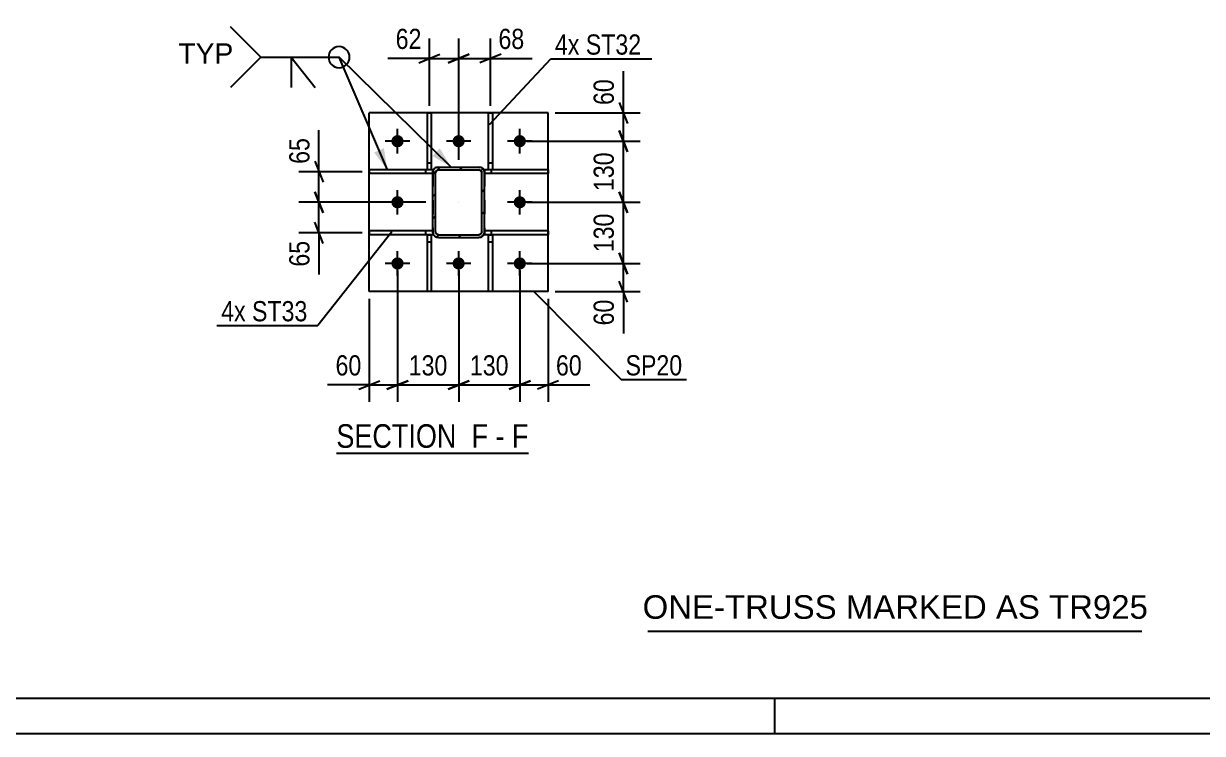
# Model space of a CAD drawing. Header units: millimetres. Extents: x -116 to 725, y -402 to 192.
# Drawn here: x 198.8 to 365.9, y -402.3 to -301.6 of the extents above; entities that cross this region are included whole.
import ezdxf

# ---------------------------------------------------------------- set-up
doc = ezdxf.new("R2010")
doc.units = ezdxf.units.MM
doc.linetypes.add('DXK_LINE_DOT2', pattern=[3.9198, 1.9599, -1.9599])
doc.linetypes.add('DXK_LINE_DOT3', pattern=[5.9187, 2.979, -0.9799, 0.9799, -0.9799])
doc.styles.add('Arial', font='ARIAL.TTF', dxfattribs={"height": 0.2})
doc.styles.add('Arial Narrow', font='ARIALN.TTF', dxfattribs={"height": 0.2})

# ---------------------------------------------------------------- blocks, each defined once
blk = doc.blocks.new('Unknown-203720616-1133')
at = {"color": 5, "linetype": 'Continuous'}
for p, q in [((-110.72, -397.25), (720.28, -397.25)), ((305.28, -402.25), (305.28, -397.25)), ((-115.72, -402.25), (725.28, -402.25))]:
    blk.add_line(p, q, dxfattribs=at)
blk = doc.blocks.new('Unknown-203720616-17 - 3394')
at = {"color": 6, "linetype": 'Continuous'}
blk.add_line((243.12, -362.51), (270.34, -362.51), dxfattribs=at)
at = {"color": 0, "linetype": 'Continuous'}
for points in [[(261.23, -361.76), (261.23, -358.26), (243.12, -358.26), (243.12, -361.76)], [(264.62, -361.76), (264.62, -358.26), (262.28, -358.26), (262.28, -361.76)], [(266.95, -361.76), (266.95, -358.26), (265.67, -358.26), (265.67, -361.76)], [(270.34, -361.76), (270.34, -358.26), (268, -358.26), (268, -361.76)]]:
    blk.add_wipeout(points, dxfattribs=at)
at = {"color": 7, "linetype": 'Continuous', "style": 'Arial Narrow'}
for s, p in [('SECTION ', (243.12, -361.76)), ('F', (262.28, -361.76)), ('F', (268, -361.76)), ('-', (265.67, -361.76))]:
    blk.add_text(s, height=3.34, dxfattribs=at).set_placement(p)
blk = doc.blocks.new('Part-203720616-3582 - 3394')
at = {"color": 2, "linetype": 'Continuous'}
for p, q in [((273.11, -331.03), (264.11, -331.03)), ((264.11, -331.16), (264.11, -331.56)), ((264.7, -331.56), (264.11, -331.56)), ((273.11, -331.56), (265.24, -331.56)), ((273.11, -331.03), (273.11, -331.56))]:
    blk.add_line(p, q, dxfattribs=at)
at = {"color": 7, "linetype": 'DXK_LINE_DOT2'}
for p, q in [((264.11, -331.03), (264.11, -331.16)), ((265.24, -331.56), (264.7, -331.56)), ((265.11, -331.56), (265.11, -331.03))]:
    blk.add_line(p, q, dxfattribs=at)
blk = doc.blocks.new('Part-203720616-3587 - 3394')
at = {"color": 2, "linetype": 'Continuous'}
for p, q in [((247.78, -339.63), (247.78, -314.3)), ((273.11, -314.3), (247.78, -314.3)), ((273.11, -339.63), (273.11, -314.3)), ((273.11, -339.63), (247.78, -339.63))]:
    blk.add_line(p, q, dxfattribs=at)
blk = doc.blocks.new('Part-203720616-3504 - 3394')
at = {"color": 2, "linetype": 'Continuous'}
for p, q in [((256.04, -339.63), (256.04, -331.56)), ((256.04, -331.56), (256.57, -331.56)), ((256.57, -331.56), (256.57, -339.63)), ((256.57, -339.63), (256.04, -339.63))]:
    blk.add_line(p, q, dxfattribs=at)
at = {"color": 7, "linetype": 'DXK_LINE_DOT2'}
blk.add_line((256.04, -332.56), (256.57, -332.56), dxfattribs=at)
blk = doc.blocks.new('Part-203720616-3472 - 3394')
at = {"color": 2, "linetype": 'Continuous'}
for p, q in [((256.78, -331.03), (247.78, -331.03)), ((247.78, -331.03), (247.78, -331.56)), ((256.04, -331.56), (247.78, -331.56)), ((256.78, -331.56), (256.57, -331.56)), ((256.78, -331.16), (256.78, -331.56))]:
    blk.add_line(p, q, dxfattribs=at)
at = {"color": 7, "linetype": 'DXK_LINE_DOT2'}
for p, q in [((255.78, -331.56), (255.78, -331.03)), ((256.57, -331.56), (256.04, -331.56)), ((256.78, -331.16), (256.78, -331.03))]:
    blk.add_line(p, q, dxfattribs=at)
blk = doc.blocks.new('Part-203720616-3477 - 3394')
at = {"color": 2, "linetype": 'Continuous'}
for p, q in [((256.78, -322.36), (247.78, -322.36)), ((247.78, -322.36), (247.78, -322.9)), ((256.78, -322.76), (256.78, -322.36)), ((256.78, -322.9), (247.78, -322.9))]:
    blk.add_line(p, q, dxfattribs=at)
at = {"color": 7, "linetype": 'DXK_LINE_DOT2'}
for p, q in [((255.78, -322.9), (255.78, -322.36)), ((256.78, -322.76), (256.78, -322.9))]:
    blk.add_line(p, q, dxfattribs=at)
blk = doc.blocks.new('Part-203720616-3482 - 3394')
at = {"color": 2, "linetype": 'Continuous'}
for p, q in [((264.7, -339.63), (264.7, -331.56)), ((264.7, -331.56), (265.24, -331.56)), ((265.24, -331.56), (265.24, -339.63)), ((265.24, -339.63), (264.7, -339.63))]:
    blk.add_line(p, q, dxfattribs=at)
at = {"color": 7, "linetype": 'DXK_LINE_DOT2'}
blk.add_line((264.7, -332.56), (265.24, -332.56), dxfattribs=at)
blk = doc.blocks.new('Part-203720616-3491 - 3394')
at = {"linetype": 'Continuous'}
h = blk.add_hatch(dxfattribs=at)
h.set_pattern_fill('', scale=0.7, style=0, pattern_type=0)
h.set_pattern_definition([(45, (263.8792, -322.1965), (-1.57154, 1.57154), [])])
h.paths.add_polyline_path([(264.05, -322.46), (263.88, -322.2), (263.62, -322.02), (263.31, -321.96), (257.58, -321.96), (257.27, -322.02), (257.01, -322.2), (256.84, -322.46), (256.78, -322.76), (256.78, -331.16), (256.84, -331.47), (257.01, -331.73), (257.27, -331.9), (257.58, -331.96), (263.31, -331.96), (263.62, -331.9), (263.88, -331.73), (264.05, -331.47), (264.11, -331.16), (264.11, -322.76)])
h.paths.add_polyline_path([(263.71, -331.16), (263.68, -331.32), (263.6, -331.45), (263.47, -331.53), (263.31, -331.56), (257.58, -331.56), (257.43, -331.53), (257.3, -331.45), (257.21, -331.32), (257.18, -331.16), (257.18, -322.76), (257.21, -322.61), (257.3, -322.48), (257.43, -322.39), (257.58, -322.36), (263.31, -322.36), (263.47, -322.39), (263.6, -322.48), (263.68, -322.61), (263.71, -322.76)])
at = {"color": 7, "linetype": 'DXK_LINE_DOT2'}
for p, q in [((257.27, -322.02), (257.58, -321.96)), ((257.43, -322.39), (257.3, -322.48)), ((257.58, -322.36), (257.43, -322.39)), ((257.58, -321.96), (263.31, -321.96)), ((257.58, -322.36), (263.31, -322.36)), ((263.31, -321.96), (263.62, -322.02)), ((263.47, -322.39), (263.31, -322.36)), ((263.6, -322.48), (263.47, -322.39)), ((256.78, -322.76), (256.84, -322.46)), ((256.78, -322.76), (256.78, -331.16)), ((257.21, -322.61), (257.18, -322.76)), ((257.18, -331.16), (257.18, -322.76)), ((257.3, -322.48), (257.21, -322.61)), ((263.68, -322.61), (263.6, -322.48)), ((263.71, -322.76), (263.68, -322.61)), ((263.71, -331.16), (263.71, -322.76)), ((264.05, -322.46), (264.11, -322.76)), ((264.11, -322.76), (264.11, -331.16)), ((256.84, -331.47), (256.78, -331.16)), ((257.18, -331.16), (257.21, -331.32)), ((257.21, -331.32), (257.3, -331.45)), ((257.58, -331.96), (257.27, -331.9)), ((257.3, -331.45), (257.43, -331.53)), ((257.43, -331.53), (257.58, -331.56)), ((257.58, -331.56), (263.31, -331.56)), ((257.58, -331.96), (263.31, -331.96)), ((263.31, -331.56), (263.47, -331.53)), ((263.62, -331.9), (263.31, -331.96)), ((263.47, -331.53), (263.6, -331.45)), ((263.6, -331.45), (263.68, -331.32)), ((263.68, -331.32), (263.71, -331.16)), ((264.11, -331.16), (264.05, -331.47))]:
    blk.add_line(p, q, dxfattribs=at)
at = {"color": 2, "linetype": 'Continuous'}
for p, q in [((257.58, -321.96), (257.27, -322.02)), ((257.3, -322.48), (257.43, -322.39)), ((257.43, -322.39), (257.58, -322.36)), ((257.58, -321.96), (263.31, -321.96)), ((257.58, -322.36), (263.31, -322.36)), ((263.62, -322.02), (263.31, -321.96)), ((263.31, -322.36), (263.47, -322.39)), ((263.47, -322.39), (263.6, -322.48)), ((256.84, -322.46), (256.78, -322.76)), ((256.78, -331.16), (256.78, -322.76)), ((257.18, -322.76), (257.21, -322.61)), ((257.18, -331.16), (257.18, -322.76)), ((257.21, -322.61), (257.3, -322.48)), ((263.6, -322.48), (263.68, -322.61)), ((263.68, -322.61), (263.71, -322.76)), ((263.71, -331.16), (263.71, -322.76)), ((264.11, -322.76), (264.05, -322.46)), ((264.11, -331.16), (264.11, -322.76)), ((256.78, -331.16), (256.84, -331.47)), ((257.21, -331.32), (257.18, -331.16)), ((257.3, -331.45), (257.21, -331.32)), ((257.27, -331.9), (257.58, -331.96)), ((257.43, -331.53), (257.3, -331.45)), ((257.58, -331.56), (257.43, -331.53)), ((257.58, -331.56), (263.31, -331.56)), ((257.58, -331.96), (263.31, -331.96)), ((263.47, -331.53), (263.31, -331.56)), ((263.31, -331.96), (263.62, -331.9)), ((263.6, -331.45), (263.47, -331.53)), ((263.68, -331.32), (263.6, -331.45)), ((263.71, -331.16), (263.68, -331.32)), ((264.05, -331.47), (264.11, -331.16))]:
    blk.add_line(p, q, dxfattribs=at)
at = {"color": 7, "linetype": 'DXK_LINE_DOT3'}
blk.add_line((260.45, -326.96), (260.45, -326.96), dxfattribs=at)
at = {"color": 7, "linetype": 'DXK_LINE_DOT2'}
for centre, start, end in [((257.58, -322.76), 112.5, 157.5), ((263.31, -322.76), 22.5, 67.5), ((257.58, -331.16), 202.5, 247.5), ((263.31, -331.16), 292.5, 337.5)]:
    blk.add_arc(centre, 0.8, start, end, dxfattribs=at)
at = {"color": 2, "linetype": 'Continuous'}
for centre, start, end in [((257.58, -322.76), 112.5, 157.5), ((263.31, -322.76), 22.5, 67.5), ((257.58, -331.16), 202.5, 247.5), ((263.31, -331.16), 292.5, 337.5)]:
    blk.add_arc(centre, 0.8, start, end, dxfattribs=at)
blk = doc.blocks.new('Part-203720616-3527 - 3394')
at = {"color": 2, "linetype": 'Continuous'}
for p, q in [((264.7, -322.36), (264.7, -314.3)), ((264.7, -314.3), (265.24, -314.3)), ((265.24, -314.3), (265.24, -322.36)), ((265.24, -322.36), (264.7, -322.36))]:
    blk.add_line(p, q, dxfattribs=at)
at = {"color": 7, "linetype": 'DXK_LINE_DOT2'}
blk.add_line((264.7, -321.36), (265.24, -321.36), dxfattribs=at)
blk = doc.blocks.new('Part-203720616-3532 - 3394')
at = {"color": 2, "linetype": 'Continuous'}
for p, q in [((256.04, -322.36), (256.04, -314.3)), ((256.04, -314.3), (256.57, -314.3)), ((256.57, -314.3), (256.57, -322.36)), ((256.57, -322.36), (256.04, -322.36))]:
    blk.add_line(p, q, dxfattribs=at)
at = {"color": 7, "linetype": 'DXK_LINE_DOT2'}
blk.add_line((256.04, -321.36), (256.57, -321.36), dxfattribs=at)
blk = doc.blocks.new('Bolt-203720616-3549 - 3394')
at = {"linetype": 'Continuous'}
for points in [[(250.91, -318.3, -1), (252.65, -318.3, -1)], [(259.58, -318.3, -1), (261.31, -318.3, -1)], [(268.25, -318.3, -1), (269.98, -318.3, -1)], [(250.91, -326.96, -1), (252.65, -326.96, -1)], [(268.25, -326.96, -1), (269.98, -326.96, -1)], [(250.91, -335.63, -1), (252.65, -335.63, -1)], [(259.58, -335.63, -1), (261.31, -335.63, -1)], [(268.25, -335.63, -1), (269.98, -335.63, -1)]]:
    blk.add_hatch(color=1, dxfattribs=at).paths.add_polyline_path(points)
at = {"color": 1, "linetype": 'Continuous'}
for p, q in [((251.78, -320.03), (251.78, -316.56)), ((260.45, -320.03), (260.45, -316.56)), ((269.11, -320.03), (269.11, -316.56)), ((253.51, -318.3), (250.05, -318.3)), ((262.18, -318.3), (258.71, -318.3)), ((270.85, -318.3), (267.38, -318.3)), ((251.78, -328.7), (251.78, -325.23)), ((269.11, -328.7), (269.11, -325.23)), ((253.51, -326.96), (250.05, -326.96)), ((270.85, -326.96), (267.38, -326.96)), ((251.78, -337.36), (251.78, -333.9)), ((260.45, -337.36), (260.45, -333.9)), ((269.11, -337.36), (269.11, -333.9)), ((253.51, -335.63), (250.05, -335.63)), ((262.18, -335.63), (258.71, -335.63)), ((270.85, -335.63), (267.38, -335.63))]:
    blk.add_line(p, q, dxfattribs=at)
blk = doc.blocks.new('Part-203720616-3577 - 3394')
at = {"color": 2, "linetype": 'Continuous'}
for p, q in [((273.11, -322.36), (264.11, -322.36)), ((264.11, -322.36), (264.11, -322.76)), ((273.11, -322.36), (273.11, -322.9)), ((273.11, -322.9), (264.11, -322.9))]:
    blk.add_line(p, q, dxfattribs=at)
at = {"color": 7, "linetype": 'DXK_LINE_DOT2'}
for p, q in [((265.11, -322.9), (265.11, -322.36)), ((264.11, -322.76), (264.11, -322.9))]:
    blk.add_line(p, q, dxfattribs=at)
blk = doc.blocks.new('StraightDimension-203720616-3649 - 3394')
at = {"color": 7, "linetype": 'Continuous'}
for p, q in [((256.3, -313.3), (256.3, -303.73)), ((260.45, -320.96), (260.45, -303.73)), ((254.8, -307.18), (257.8, -305.98)), ((256.3, -306.58), (260.45, -306.58)), ((261.95, -305.98), (258.95, -307.18))]:
    blk.add_line(p, q, dxfattribs=at)
at = {"color": 0}
blk.add_wipeout([(255.78, -305.83), (255.78, -301.63), (250.92, -301.63), (250.92, -305.83)], dxfattribs=at)
at = {"color": 7, "linetype": 'Continuous'}
blk.add_line((256.3, -306.58), (250.4, -306.58), dxfattribs=at)
blk.add_line((256.3, -306.58), (250.4, -306.58), dxfattribs=at)
at = {"color": 3, "style": 'Arial Narrow'}
blk.add_text('62', height=2.863, dxfattribs=at).set_placement((251.52, -305.23))
blk = doc.blocks.new('StraightDimension-203720616-8527 - 3394')
at = {"color": 7, "linetype": 'Continuous'}
for p, q in [((251.78, -336.63), (251.78, -355.26)), ((260.45, -336.63), (260.45, -355.26)), ((250.28, -353.46), (253.28, -352.26)), ((261.95, -352.26), (258.95, -353.46)), ((251.78, -352.86), (260.45, -352.86))]:
    blk.add_line(p, q, dxfattribs=at)
at = {"color": 0}
blk.add_wipeout([(259.46, -352.11), (259.46, -347.91), (252.77, -347.91), (252.77, -352.11)], dxfattribs=at)
at = {"color": 3, "style": 'Arial Narrow'}
blk.add_text('130', height=2.863, dxfattribs=at).set_placement((253.37, -351.51))
blk = doc.blocks.new('StraightDimension-203720616-3660 - 3394')
at = {"color": 7, "linetype": 'Continuous'}
for p, q in [((240.05, -325.46), (241.25, -328.46)), ((255.78, -326.96), (237.8, -326.96)), ((240.65, -331.3), (240.65, -326.96)), ((241.25, -332.8), (240.05, -329.8)), ((246.78, -331.3), (237.8, -331.3))]:
    blk.add_line(p, q, dxfattribs=at)
at = {"color": 0}
blk.add_wipeout([(239.9, -331.82), (235.7, -331.82), (235.7, -336.68), (239.9, -336.68)], dxfattribs=at)
at = {"color": 7, "linetype": 'Continuous'}
blk.add_line((240.65, -331.3), (240.65, -337.2), dxfattribs=at)
blk.add_line((240.65, -331.3), (240.65, -337.2), dxfattribs=at)
at = {"color": 3, "style": 'Arial Narrow'}
blk.add_text('65', height=2.863, rotation=90.0002, dxfattribs=at).set_placement((239.3, -336.08))
blk = doc.blocks.new('StraightDimension-203720616-3666 - 3394')
at = {"color": 7, "linetype": 'Continuous'}
for p, q in [((240.05, -321.13), (241.25, -324.13)), ((246.78, -322.63), (237.8, -322.63)), ((240.65, -326.96), (240.65, -322.63)), ((241.25, -328.46), (240.05, -325.46)), ((255.78, -326.96), (237.8, -326.96))]:
    blk.add_line(p, q, dxfattribs=at)
at = {"color": 0}
blk.add_wipeout([(239.9, -317.25), (235.7, -317.25), (235.7, -322.11), (239.9, -322.11)], dxfattribs=at)
at = {"color": 7, "linetype": 'Continuous'}
blk.add_line((240.65, -322.63), (240.65, -316.72), dxfattribs=at)
blk.add_line((240.65, -322.63), (240.65, -316.72), dxfattribs=at)
at = {"color": 3, "style": 'Arial Narrow'}
blk.add_text('65', height=2.863, rotation=90.0002, dxfattribs=at).set_placement((239.3, -321.51))
blk = doc.blocks.new('StraightDimension-203720616-3599 - 3394')
at = {"color": 7, "linetype": 'Continuous'}
for p, q in [((269.11, -336.63), (269.11, -355.26)), ((273.11, -340.63), (273.11, -355.26)), ((267.61, -353.46), (270.61, -352.26)), ((274.61, -352.26), (271.61, -353.46)), ((269.11, -352.86), (273.11, -352.86))]:
    blk.add_line(p, q, dxfattribs=at)
at = {"color": 0}
blk.add_wipeout([(278.49, -352.11), (278.49, -347.91), (273.64, -347.91), (273.64, -352.11)], dxfattribs=at)
at = {"color": 7, "linetype": 'Continuous'}
blk.add_line((273.11, -352.86), (279.02, -352.86), dxfattribs=at)
blk.add_line((273.11, -352.86), (279.02, -352.86), dxfattribs=at)
at = {"color": 3, "style": 'Arial Narrow'}
blk.add_text('60', height=2.863, dxfattribs=at).set_placement((274.24, -351.51))
blk = doc.blocks.new('StraightDimension-203720616-3609 - 3394')
at = {"color": 7, "linetype": 'Continuous'}
for p, q in [((251.78, -336.63), (251.78, -355.26)), ((247.78, -340.63), (247.78, -355.26)), ((246.28, -353.46), (249.28, -352.26)), ((253.28, -352.26), (250.28, -353.46)), ((247.78, -352.86), (251.78, -352.86))]:
    blk.add_line(p, q, dxfattribs=at)
at = {"color": 0}
blk.add_wipeout([(247.26, -352.11), (247.26, -347.91), (242.4, -347.91), (242.4, -352.11)], dxfattribs=at)
at = {"color": 7, "linetype": 'Continuous'}
blk.add_line((247.78, -352.86), (241.87, -352.86), dxfattribs=at)
blk.add_line((247.78, -352.86), (241.87, -352.86), dxfattribs=at)
at = {"color": 3, "style": 'Arial Narrow'}
blk.add_text('60', height=2.863, dxfattribs=at).set_placement((243, -351.51))
blk = doc.blocks.new('StraightDimension-203720616-3628 - 3394')
at = {"color": 7, "linetype": 'Continuous'}
for p, q in [((283.19, -312.8), (284.39, -315.8)), ((274.11, -314.3), (286.19, -314.3)), ((283.79, -318.3), (283.79, -314.3)), ((284.39, -319.8), (283.19, -316.8)), ((270.11, -318.3), (286.19, -318.3))]:
    blk.add_line(p, q, dxfattribs=at)
at = {"color": 0}
blk.add_wipeout([(283.04, -308.91), (278.84, -308.91), (278.84, -313.77), (283.04, -313.77)], dxfattribs=at)
at = {"color": 7, "linetype": 'Continuous'}
blk.add_line((283.79, -314.3), (283.79, -308.39), dxfattribs=at)
blk.add_line((283.79, -314.3), (283.79, -308.39), dxfattribs=at)
at = {"color": 3, "style": 'Arial Narrow'}
blk.add_text('60', height=2.863, rotation=90.0002, dxfattribs=at).set_placement((282.44, -313.17))
blk = doc.blocks.new('StraightDimension-203720616-3638 - 3394')
at = {"color": 7, "linetype": 'Continuous'}
for p, q in [((283.19, -334.13), (284.39, -337.13)), ((270.11, -335.63), (286.19, -335.63)), ((283.79, -339.63), (283.79, -335.63)), ((284.39, -341.13), (283.19, -338.13)), ((274.11, -339.63), (286.19, -339.63))]:
    blk.add_line(p, q, dxfattribs=at)
at = {"color": 0}
blk.add_wipeout([(283.04, -340.15), (278.84, -340.15), (278.84, -345.01), (283.04, -345.01)], dxfattribs=at)
at = {"color": 7, "linetype": 'Continuous'}
blk.add_line((283.79, -339.63), (283.79, -345.54), dxfattribs=at)
blk.add_line((283.79, -339.63), (283.79, -345.54), dxfattribs=at)
at = {"color": 3, "style": 'Arial Narrow'}
blk.add_text('60', height=2.863, rotation=90.0002, dxfattribs=at).set_placement((282.44, -344.41))
blk = doc.blocks.new('StraightDimension-203720616-3654 - 3394')
at = {"color": 7, "linetype": 'Continuous'}
for p, q in [((260.45, -320.96), (260.45, -303.73)), ((264.97, -313.3), (264.97, -303.73)), ((258.95, -307.18), (261.95, -305.98)), ((260.45, -306.58), (264.97, -306.58)), ((266.47, -305.98), (263.47, -307.18))]:
    blk.add_line(p, q, dxfattribs=at)
at = {"color": 0}
blk.add_wipeout([(270.35, -305.83), (270.35, -301.63), (265.49, -301.63), (265.49, -305.83)], dxfattribs=at)
at = {"color": 7, "linetype": 'Continuous'}
blk.add_line((264.97, -306.58), (270.88, -306.58), dxfattribs=at)
blk.add_line((264.97, -306.58), (270.88, -306.58), dxfattribs=at)
at = {"color": 3, "style": 'Arial Narrow'}
blk.add_text('68', height=2.863, dxfattribs=at).set_placement((266.09, -305.23))
blk = doc.blocks.new('StraightDimension-203720616-8529 - 3394')
at = {"color": 7, "linetype": 'Continuous'}
for p, q in [((260.45, -336.63), (260.45, -355.26)), ((269.11, -336.63), (269.11, -355.26)), ((258.95, -353.46), (261.95, -352.26)), ((270.61, -352.26), (267.61, -353.46)), ((260.45, -352.86), (269.11, -352.86))]:
    blk.add_line(p, q, dxfattribs=at)
at = {"color": 0}
blk.add_wipeout([(268.12, -352.11), (268.12, -347.91), (261.44, -347.91), (261.44, -352.11)], dxfattribs=at)
at = {"color": 3, "style": 'Arial Narrow'}
blk.add_text('130', height=2.863, dxfattribs=at).set_placement((262.04, -351.51))
blk = doc.blocks.new('StraightDimension-203720616-8543 - 3394')
at = {"color": 7, "linetype": 'Continuous'}
for p, q in [((283.19, -325.46), (284.39, -328.46)), ((270.11, -326.96), (286.19, -326.96)), ((283.79, -335.63), (283.79, -326.96)), ((284.39, -337.13), (283.19, -334.13)), ((270.11, -335.63), (286.19, -335.63))]:
    blk.add_line(p, q, dxfattribs=at)
at = {"color": 0}
blk.add_wipeout([(283.04, -327.95), (278.84, -327.95), (278.84, -334.64), (283.04, -334.64)], dxfattribs=at)
at = {"color": 3, "style": 'Arial Narrow'}
blk.add_text('130', height=2.863, rotation=90.0002, dxfattribs=at).set_placement((282.44, -334.04))
blk = doc.blocks.new('StraightDimension-203720616-8545 - 3394')
at = {"color": 7, "linetype": 'Continuous'}
for p, q in [((283.19, -316.8), (284.39, -319.8)), ((270.11, -318.3), (286.19, -318.3)), ((283.79, -326.96), (283.79, -318.3)), ((284.39, -328.46), (283.19, -325.46)), ((270.11, -326.96), (286.19, -326.96))]:
    blk.add_line(p, q, dxfattribs=at)
at = {"color": 0}
blk.add_wipeout([(283.04, -319.29), (278.84, -319.29), (278.84, -325.97), (283.04, -325.97)], dxfattribs=at)
at = {"color": 3, "style": 'Arial Narrow'}
blk.add_text('130', height=2.863, rotation=90.0002, dxfattribs=at).set_placement((282.44, -325.37))
blk = doc.blocks.new('Unknown-203720616-14967')
at = {"color": 7, "linetype": 'Continuous'}
blk.add_line((287.28, -387.75), (357.28, -387.75), dxfattribs=at)
at = {"color": 7, "style": 'Arial'}
blk.add_text('ONE-TRUSS MARKED AS TR925', height=3.3428, dxfattribs=at).set_placement((286.52, -386))
blk = doc.blocks.new('Mark-203720616-3583 - 3394')
at = {"color": 0}
blk.add_wipeout([(292.14, -351.5), (292.14, -348.5), (284.1, -348.5), (284.1, -351.5)], dxfattribs=at)
blk.add_wipeout([(292.14, -351.5), (292.14, -348.5), (284.1, -348.5), (284.1, -351.5)], dxfattribs=at)
at = {"color": 30, "linetype": 'Continuous'}
for p, q in [((271.09, -339.63), (283.5, -352.1)), ((283.5, -352.1), (292.74, -352.1))]:
    blk.add_line(p, q, dxfattribs=at)
at = {"color": 3, "style": 'Arial Narrow'}
blk.add_text('SP20', height=2.863, dxfattribs=at).set_placement((284.1, -351.5))
blk = doc.blocks.new('WeldMark-203720616-3672 - 3394')
at = {"linetype": 'Continuous'}
for points in [[(249.85, -319.31), (250.34, -322.36), (248.47, -319.9)], [(257.77, -319.33), (259.39, -321.96), (256.72, -320.4)]]:
    blk.add_hatch(color=30, dxfattribs=at).paths.add_polyline_path(points)
at = {"color": 30, "linetype": 'Continuous'}
for p in [(232.4, -306.39), (259.39, -321.96), (250.34, -322.36)]:
    blk.add_line(p, (243.5, -306.39), dxfattribs=at)
at = {"color": 3, "linetype": 'Continuous'}
for q in [(240.12, -310.68), (236.69, -310.68)]:
    blk.add_line((236.69, -306.39), q, dxfattribs=at)
for start, end in [(90, 270), (270, 90)]:
    blk.add_arc((243.5, -306.39), 1.5, start, end, dxfattribs=at)
at = {"color": 0, "linetype": 'Continuous'}
blk.add_wipeout([(228.5, -307.29), (228.5, -304.29), (220.73, -304.29), (220.73, -307.29)], dxfattribs=at)
blk.add_wipeout([(228.5, -307.29), (228.5, -304.29), (220.73, -304.29), (220.73, -307.29)], dxfattribs=at)
at = {"color": 3, "linetype": 'Continuous'}
for q in [(228.12, -302.11), (228.12, -310.68)]:
    blk.add_line((232.4, -306.39), q, dxfattribs=at)
at = {"color": 3, "linetype": 'Continuous', "style": 'Arial'}
blk.add_text('TYP', height=2.865, dxfattribs=at).set_placement((220.73, -307.29))
blk = doc.blocks.new('MarkSet-203720616-3730 - 3394')
at = {"color": 0}
for points in [[(277.57, -306.03), (277.57, -303.03), (274.09, -303.03), (274.09, -306.03)], [(286.32, -306.03), (286.32, -303.03), (278.47, -303.03), (278.47, -306.03)]]:
    blk.add_wipeout(points, dxfattribs=at)
for points in [[(277.57, -306.03), (277.57, -303.03), (274.09, -303.03), (274.09, -306.03)], [(286.32, -306.03), (286.32, -303.03), (278.47, -303.03), (278.47, -306.03)]]:
    blk.add_wipeout(points, dxfattribs=at)
at = {"color": 30, "linetype": 'Continuous'}
for p, q in [((264.83, -315.93), (273.49, -306.63)), ((273.49, -306.63), (287.82, -306.63))]:
    blk.add_line(p, q, dxfattribs=at)
at = {"color": 3, "style": 'Arial Narrow'}
for s, p in [('4x', (274.09, -306.03)), ('ST32', (278.47, -306.03))]:
    blk.add_text(s, height=2.863, dxfattribs=at).set_placement(p)
blk = doc.blocks.new('MarkSet-203720616-3760 - 3394')
at = {"color": 30, "linetype": 'Continuous'}
blk.add_line((251, -331.16), (240.51, -344.43), dxfattribs=at)
at = {"color": 0}
for points in [[(230.26, -343.83), (230.26, -340.83), (226.79, -340.83), (226.79, -343.83)], [(239.01, -343.83), (239.01, -340.83), (231.16, -340.83), (231.16, -343.83)]]:
    blk.add_wipeout(points, dxfattribs=at)
for points in [[(230.26, -343.83), (230.26, -340.83), (226.79, -340.83), (226.79, -343.83)], [(239.01, -343.83), (239.01, -340.83), (231.16, -340.83), (231.16, -343.83)]]:
    blk.add_wipeout(points, dxfattribs=at)
at = {"color": 30, "linetype": 'Continuous'}
blk.add_line((226.19, -344.43), (240.51, -344.43), dxfattribs=at)
at = {"color": 3, "style": 'Arial Narrow'}
for s, p in [('4x', (226.79, -343.83)), ('ST33', (231.16, -343.83))]:
    blk.add_text(s, height=2.863, dxfattribs=at).set_placement(p)

msp = doc.modelspace()

# ---------------------------------------------------------------- block references
for name in ['Unknown-203720616-1133', 'Part-203720616-3587 - 3394', 'Part-203720616-3532 - 3394', 'Part-203720616-3527 - 3394', 'Bolt-203720616-3549 - 3394', 'Part-203720616-3477 - 3394', 'Part-203720616-3491 - 3394', 'Part-203720616-3577 - 3394', 'Part-203720616-3472 - 3394', 'Part-203720616-3504 - 3394', 'Part-203720616-3582 - 3394', 'Part-203720616-3482 - 3394', 'Unknown-203720616-14967']:
    msp.add_blockref(name, (0, 0))

# ---------------------------------------------------------------- next in the draw order: block references
for name in ['StraightDimension-203720616-3649 - 3394', 'StraightDimension-203720616-3628 - 3394', 'StraightDimension-203720616-8527 - 3394', 'StraightDimension-203720616-3599 - 3394', 'Unknown-203720616-17 - 3394']:
    msp.add_blockref(name, (0, 0))

# ---------------------------------------------------------------- next in the draw order: block references
for name in ['StraightDimension-203720616-3654 - 3394', 'StraightDimension-203720616-3660 - 3394', 'StraightDimension-203720616-3638 - 3394']:
    msp.add_blockref(name, (0, 0))

# ---------------------------------------------------------------- next in the draw order: block references
for name in ['MarkSet-203720616-3730 - 3394', 'StraightDimension-203720616-3666 - 3394', 'StraightDimension-203720616-3609 - 3394', 'StraightDimension-203720616-8529 - 3394']:
    msp.add_blockref(name, (0, 0))

# ---------------------------------------------------------------- next in the draw order: block references
for name in ['WeldMark-203720616-3672 - 3394', 'StraightDimension-203720616-8543 - 3394', 'MarkSet-203720616-3760 - 3394', 'Mark-203720616-3583 - 3394']:
    msp.add_blockref(name, (0, 0))

# ---------------------------------------------------------------- next in the draw order: block references
msp.add_blockref('StraightDimension-203720616-8545 - 3394', (0, 0))

doc.saveas('drawing.dxf')
